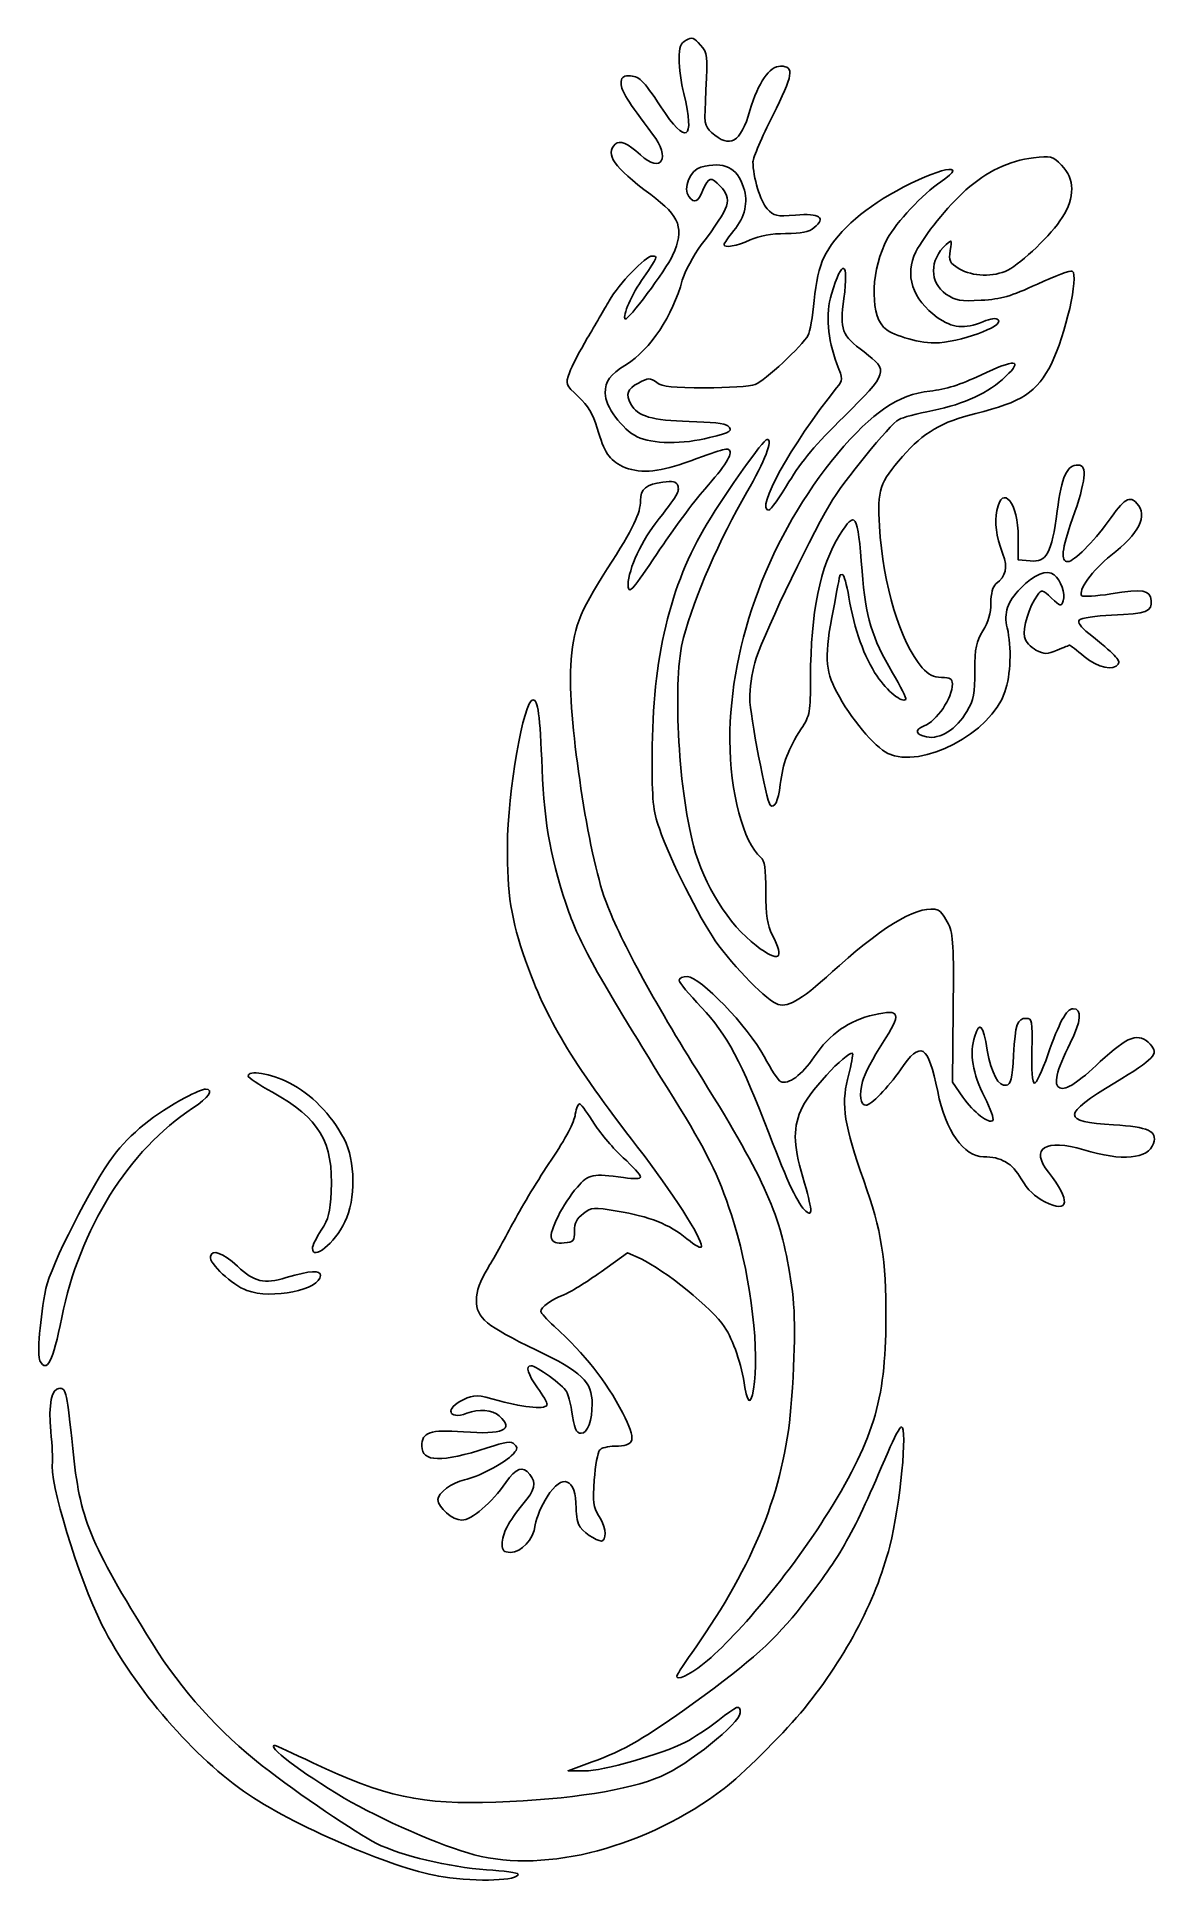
# Model space of a CAD drawing. Extents: x 8 to 101, y 2 to 154.
import ezdxf

# ---------------------------------------------------------------- set-up
doc = ezdxf.new("R2010")
doc.units = 0
doc.layers.get('0').update_dxf_attribs({"linetype": 'CONTINUOUS'})

msp = doc.modelspace()

# ---------------------------------------------------------------- linework, layer by layer
at = {"color": 7}
for points in [[(70.238877, 117.529935)], [(31.032487, 54.498629)], [(25.639082, 51.029814)], [(8.607287, 45.240385)], [(46.642904, 30.164429)], [(61.092345, 19.50181)], [(44.344196, 4.61744)], [(41.790498, 2.792632)]]:
    msp.add_lwpolyline(points, close=True, dxfattribs=at)
for points in [[(89.108518, 112.97688), (89.108518, 111.11379), (90.084764, 111.032623)], [(83.75283, 74.164089), (83.688801, 68.170642), (84.54658, 66.933974)], [(58.083357, 53.619053), (56.956103, 54.123299), (54.776066, 52.563334)], [(53.421807, 11.512971), (52.066862, 11.527761), (54.051237, 12.246946)]]:
    msp.add_lwpolyline(points, dxfattribs=at)
for points in [[(61.19912, 152.313334), (61.19576, 153.327767), (61.303022, 153.618614), (61.773319, 153.870309)], [(61.773319, 153.870309), (62.274154, 154.138349), (62.433737, 154.084391), (62.964248, 153.467636)], [(62.964248, 153.467636), (63.550406, 152.786187), (63.569755, 152.627637), (63.412574, 149.793994)], [(61.58657, 149.478372), (61.375745, 150.351497), (61.201393, 151.62723), (61.19912, 152.313334)], [(56.432487, 150.301012), (56.432487, 150.781821), (56.575309, 150.932608), (57.0278, 150.929529)], [(59.024303, 146.146964), (56.951547, 148.873556), (56.432487, 149.705479), (56.432487, 150.301012)], [(57.0278, 150.929529), (57.929304, 150.923393), (58.209892, 150.65633), (59.693958, 148.391862)], [(67.033378, 148.098351), (67.715831, 150.409538), (68.630102, 151.72733), (69.551132, 151.72733)], [(69.551132, 151.72733), (70.708827, 151.72733), (70.593728, 151.006412), (68.902913, 147.667252)], [(59.693958, 148.391862), (61.805473, 145.170002), (62.52687, 145.58414), (61.58657, 149.478372)], [(63.412574, 149.793994), (63.252747, 146.912605), (63.265256, 146.81751), (63.875293, 146.276652)], [(63.875293, 146.276652), (65.400783, 144.924153), (66.238842, 145.407577), (67.033378, 148.098351)], [(68.902913, 147.667252), (68.007275, 145.898472), (67.275813, 144.189258), (67.277443, 143.868999)], [(58.019987, 144.441171), (59.753151, 142.85091), (60.528655, 144.168075), (59.024303, 146.146964)], [(58.860981, 141.177569), (55.785472, 143.484716), (55.095063, 144.463239), (55.943855, 145.31203)], [(55.943855, 145.31203), (56.303122, 145.671298), (56.996134, 145.380605), (58.019987, 144.441171)], [(84.798008, 141.546867), (86.490672, 143.076814), (88.328836, 143.952987), (90.35629, 144.196256)], [(90.35629, 144.196256), (91.796666, 144.369083), (91.906841, 144.339515), (92.671395, 143.574961)], [(62.996752, 143.437172), (62.123722, 143.218055), (61.473223, 141.632864), (61.997235, 141.001466)], [(66.505029, 141.749777), (65.958027, 143.407211), (64.901694, 143.915281), (62.996752, 143.437172)], [(63.16231, 141.540872), (63.617647, 142.630643), (63.817958, 142.674701), (64.588451, 141.854549)], [(67.277443, 143.868999), (67.284005, 142.580391), (67.879576, 140.616561), (68.450733, 140.000275)], [(79.054362, 141.463281), (82.491186, 143.367694), (85.257907, 143.937837), (82.739738, 142.222734)], [(92.671395, 143.574961), (93.765825, 142.48053), (93.783587, 140.937022), (92.720843, 139.277568)], [(60.66753, 136.170963), (61.662281, 138.362766), (61.309343, 139.340888), (58.860981, 141.177569)], [(61.997235, 141.001466), (62.486559, 140.411869), (62.739516, 140.528984), (63.16231, 141.540872)], [(64.588451, 141.854549), (65.60593, 140.77149), (65.424246, 140.209068), (63.029272, 137.027967)], [(65.687038, 138.186694), (66.644234, 139.377798), (66.908275, 140.527928), (66.505029, 141.749777)], [(73.10583, 135.994113), (74.038042, 137.919803), (76.129049, 139.842308), (79.054362, 141.463281)], [(82.739738, 142.222734), (81.217463, 141.185925), (79.091933, 138.920322), (78.332581, 137.525143)], [(80.680396, 136.460782), (81.383968, 137.829054), (83.29132, 140.185017), (84.798008, 141.546867)], [(68.450733, 140.000275), (69.007075, 139.399972), (69.196638, 139.357999), (70.778031, 139.484938)], [(70.778031, 139.484938), (72.762906, 139.644265), (73.325075, 139.268951), (72.320274, 138.455315)], [(64.899154, 137.058471), (64.899154, 137.139764), (65.253701, 137.647465), (65.687038, 138.186694)], [(72.320274, 138.455315), (71.874287, 138.094177), (71.267537, 137.967502), (69.963072, 137.963187)], [(92.720843, 139.277568), (91.833724, 137.892347), (89.427465, 135.570091), (88.246424, 134.959351)], [(63.029272, 137.027967), (62.362958, 136.142946), (61.661667, 134.836717), (61.466024, 134.116256)], [(67.053074, 137.43402), (65.944877, 136.931164), (64.899154, 136.748834), (64.899154, 137.058471)], [(69.963072, 137.963187), (68.788531, 137.959298), (67.824257, 137.783953), (67.053074, 137.43402)], [(78.332581, 137.525143), (77.020589, 135.11458), (76.86475, 131.546129), (78.01592, 130.2741)], [(83.167881, 137.054248), (81.792752, 135.809772), (81.786952, 133.921034), (83.155393, 132.991322)], [(83.508498, 136.559832), (83.655273, 137.464299), (83.642105, 137.483413), (83.167881, 137.054248)], [(55.454227, 132.442981), (56.233584, 133.814211), (58.449456, 136.116914), (58.989621, 136.116914)], [(56.765119, 130.93359), (56.96753, 130.731175), (60.117109, 134.958184), (60.66753, 136.170963)], [(58.989621, 136.116914), (59.490337, 136.116914), (59.46185, 136.04563), (58.295995, 134.381319)], [(72.310609, 132.446018), (72.450777, 133.9403), (72.7432, 135.245016), (73.10583, 135.994113)], [(74.7591, 132.613277), (75.174348, 135.75847), (74.618678, 135.957063), (73.73334, 132.979882)], [(82.438565, 131.064532), (80.398493, 132.542353), (79.726332, 134.605376), (80.680396, 136.460782)], [(84.2478, 135.075191), (83.437902, 135.568948), (83.36987, 135.705571), (83.508498, 136.559832)], [(58.295995, 134.381319), (57.292621, 132.948952), (56.510711, 131.187994), (56.765119, 130.93359)], [(61.466024, 134.116256), (60.677272, 131.211696), (58.828593, 128.430568), (56.864446, 127.193707)], [(88.246424, 134.959351), (87.093041, 134.362914), (85.332467, 134.413918), (84.2478, 135.075191)], [(86.06581, 132.477282), (87.72538, 132.573542), (88.480987, 132.791485), (90.682143, 133.808789)], [(90.682143, 133.808789), (92.129721, 134.477815), (93.421562, 134.958785), (93.552904, 134.877611)], [(93.552904, 134.877611), (94.110805, 134.532811), (92.990607, 129.582214), (91.827726, 127.253373)], [(53.645996, 129.350445), (54.258882, 130.379867), (55.072587, 131.771509), (55.454227, 132.442981)], [(71.820262, 129.59407), (71.968021, 129.86281), (72.188679, 131.146188), (72.310609, 132.446018)], [(73.73334, 132.979882), (73.241725, 131.3267), (73.400658, 129.321187), (74.187158, 127.253373)], [(76.423742, 128.221108), (74.556054, 129.630461), (74.414576, 130.003751), (74.7591, 132.613277)], [(83.155393, 132.991322), (83.977313, 132.432919), (84.30455, 132.375121), (86.06581, 132.477282)], [(82.229362, 128.973165), (84.211171, 128.973165), (87.980978, 130.338841), (87.453957, 130.865861)], [(86.200618, 130.711054), (84.711175, 130.088725), (83.647687, 130.18865), (82.438565, 131.064532)], [(87.453957, 130.865861), (87.283457, 131.036362), (86.851493, 130.983008), (86.200618, 130.711054)], [(52.182244, 126.512489), (52.374419, 127.043942), (53.033107, 128.32102), (53.645996, 129.350445)], [(67.461617, 125.547956), (68.229083, 125.835391), (71.34298, 128.726012), (71.820262, 129.59407)], [(78.01592, 130.2741), (78.586505, 129.643611), (80.757935, 128.973165), (82.229362, 128.973165)], [(74.769774, 122.922448), (78.40649, 126.487798), (78.4664, 126.679727), (76.423742, 128.221108)], [(88.08584, 126.221985), (89.557831, 127.625311), (88.843916, 127.662006), (86.035491, 126.327374)], [(52.915786, 124.546445), (51.841313, 125.538391), (51.835571, 125.55378), (52.182244, 126.512489)], [(56.864446, 127.193707), (55.460741, 126.309768), (55.128337, 125.859228), (55.117984, 124.826546)], [(57.851241, 125.664746), (58.682689, 126.112508), (58.781646, 126.115231), (59.365322, 125.70641)], [(74.187158, 127.253373), (74.685334, 125.943601), (74.685075, 125.923884), (74.160991, 125.268998)], [(86.035491, 126.327374), (84.338517, 125.520932), (83.161476, 125.150301), (81.834897, 125.004679)], [(82.064577, 123.410258), (84.740393, 123.958474), (86.643991, 124.84739), (88.08584, 126.221985)], [(91.827726, 127.253373), (90.663792, 124.922426), (89.387902, 124.083471), (85.603839, 123.160896)], [(54.459534, 121.960439), (54.112147, 123.15626), (53.732195, 123.792739), (52.915786, 124.546445)], [(55.117984, 124.826546), (55.107321, 123.762542), (56.500898, 121.869689), (57.762558, 121.234512)], [(57.234079, 123.931426), (56.781552, 124.776984), (56.918863, 125.162625), (57.851241, 125.664746)], [(59.365322, 125.70641), (59.866641, 125.355271), (60.653218, 125.268998), (63.353302, 125.268998)], [(63.353302, 125.268998), (65.203218, 125.268998), (67.051962, 125.39453), (67.461617, 125.547956)], [(74.160991, 125.268998), (70.374378, 120.537412), (67.426665, 115.214831), (68.592864, 115.214831)], [(81.834897, 125.004679), (79.215554, 124.717149), (77.123795, 123.297159), (74.234334, 119.84504)], [(62.03551, 122.50896), (58.994201, 122.572836), (57.766524, 122.936545), (57.234079, 123.931426)], [(79.298109, 122.68028), (79.551115, 122.821867), (80.796024, 123.150357), (82.064577, 123.410258)], [(85.603839, 123.160896), (82.791125, 122.475143), (81.31797, 121.61043), (79.582444, 119.626462)], [(56.554113, 118.8095), (55.453359, 119.331843), (55.044443, 119.946986), (54.459534, 121.960439)], [(65.22021, 122.143359), (65.035517, 122.328051), (63.778527, 122.472355), (62.03551, 122.50896)], [(63.708021, 121.178942), (65.510601, 121.648453), (65.635476, 121.728092), (65.22021, 122.143359)], [(70.238866, 117.529935), (71.278176, 119.258588), (72.425922, 120.624595), (74.769774, 122.922448)], [(73.596561, 115.676699), (74.70081, 117.55759), (78.513837, 122.241379), (79.298109, 122.68028)], [(57.762558, 121.234512), (58.924174, 120.649701), (61.580802, 120.62487), (63.708021, 121.178942)], [(65.338783, 120.155065), (65.159038, 120.33481), (64.80329, 120.232556), (61.591862, 119.078097)], [(63.308135, 116.934623), (65.011263, 118.868224), (65.63555, 119.858295), (65.338783, 120.155065)], [(68.437956, 121.032132), (68.147406, 121.027687), (65.133569, 116.802038), (63.510255, 114.123065)], [(66.780611, 116.690124), (68.252028, 119.216109), (68.948178, 121.039919), (68.437956, 121.032132)], [(61.591862, 119.078097), (59.441501, 118.305075), (57.801391, 118.21763), (56.554113, 118.8095)], [(74.234334, 119.84504), (68.703171, 113.236804), (65.362577, 104.35504), (65.377534, 96.297123)], [(79.582444, 119.626462), (77.710993, 117.487115), (77.501731, 116.856685), (77.684572, 113.908856)], [(92.305881, 115.11607), (92.689823, 118.039317), (93.091953, 118.918998), (94.044328, 118.918998)], [(94.044328, 118.918998), (94.804241, 118.918998), (94.663932, 117.604675), (93.574095, 114.514125)], [(58.019987, 116.008497), (58.019987, 116.933493), (58.515705, 117.341878), (59.856878, 117.521765)], [(61.086971, 117.231356), (61.263813, 116.770512), (61.092236, 116.47914), (59.239634, 114.094112)], [(59.385377, 111.642956), (60.645664, 113.534727), (62.410906, 115.915977), (63.308135, 116.934623)], [(59.856878, 117.521765), (60.686471, 117.633038), (60.957373, 117.569081), (61.086971, 117.231356)], [(68.592864, 115.214831), (68.732628, 115.214831), (69.473334, 116.256628), (70.238877, 117.529935)], [(87.349248, 115.195048), (87.806321, 117.429619), (89.108518, 115.787749), (89.108518, 112.97688)], [(55.290974, 110.388159), (57.479057, 113.810471), (58.019987, 114.924504), (58.019987, 116.008497)], [(61.561991, 104.725057), (62.454377, 108.063895), (64.536405, 112.837492), (66.780611, 116.690124)], [(67.417826, 102.65768), (67.83175, 104.281388), (71.735146, 112.506106), (73.596561, 115.676699)], [(96.497637, 114.275661), (97.84755, 116.167395), (98.27269, 116.435082), (98.873252, 115.771467)], [(98.873252, 115.771467), (99.788639, 114.759975), (99.051803, 113.287784), (96.724261, 111.477793)], [(59.239634, 114.094112), (57.947708, 112.430896), (56.89019, 109.955465), (57.014589, 108.885747)], [(63.510255, 114.123065), (60.444322, 109.063332), (59.002247, 103.005035), (58.983682, 95.106498)], [(76.259727, 110.187692), (75.873742, 115.021032), (75.731775, 115.249344), (74.408834, 113.164313)], [(77.684572, 113.908856), (77.991105, 108.96681), (79.355363, 104.456283), (81.210409, 102.251687)], [(87.836335, 111.605856), (87.271119, 113.169978), (87.137071, 114.157744), (87.349248, 115.195048)], [(90.084764, 111.032623), (91.456759, 110.918551), (91.8494, 111.640411), (92.305881, 115.11607)], [(93.574095, 114.514125), (92.675538, 111.966018), (92.56907, 110.981498), (93.19206, 110.981498)], [(93.19206, 110.981498), (93.679706, 110.981498), (95.297223, 112.593432), (96.497637, 114.275661)], [(74.408834, 113.164313), (72.810579, 110.645369), (72.017004, 106.765288), (72.014294, 101.456501)], [(57.014589, 108.885747), (57.081314, 108.31199), (57.458684, 108.75087), (59.385377, 111.642956)], [(87.270881, 109.141403), (88.111849, 109.839345), (88.252758, 110.453482), (87.836335, 111.605856)], [(96.724261, 111.477793), (95.242724, 110.325691), (93.965027, 108.550345), (94.344387, 108.170985)], [(52.283611, 102.38254), (52.476815, 105.501559), (52.918609, 106.677611), (55.290974, 110.388159)], [(73.894185, 107.069514), (74.184788, 108.566262), (74.422913, 109.820641), (74.423352, 109.857021)], [(74.423352, 109.857021), (74.423881, 109.893402), (74.51898, 109.923167), (74.634881, 109.923167)], [(74.634881, 109.923167), (74.750782, 109.923167), (74.989447, 109.084372), (75.165249, 108.059175)], [(78.758328, 101.835445), (77.047315, 104.758368), (76.564389, 106.372684), (76.259727, 110.187692)], [(92.046748, 109.900093), (91.483677, 110.3674), (90.39551, 109.925361), (89.291784, 108.780977)], [(92.793714, 107.746694), (92.992059, 108.371624), (92.629683, 109.4163), (92.046748, 109.900093)], [(75.165249, 108.059175), (75.624439, 105.381388), (76.434992, 103.111747), (77.4841, 101.566147)], [(86.851302, 107.575665), (86.856541, 108.351995), (87.010076, 108.924955), (87.270881, 109.141403)], [(89.291784, 108.780977), (88.19248, 107.641173), (87.904188, 106.784878), (88.196103, 105.526586)], [(89.609964, 104.78008), (89.437064, 105.46897), (90.010316, 107.312198), (90.681754, 108.22631)], [(90.681754, 108.22631), (91.041662, 108.716294), (91.078876, 108.708394), (91.84128, 107.980078)], [(91.84128, 107.980078), (92.58232, 107.272172), (92.638719, 107.25835), (92.793714, 107.746694)], [(94.344387, 108.170985), (94.44645, 108.068922), (95.512792, 108.138264), (96.714035, 108.325076)], [(96.714035, 108.325076), (99.439164, 108.748875), (99.932797, 108.666695), (100.036905, 107.77189)], [(100.036905, 107.77189), (100.142215, 106.866746), (99.732743, 106.716124), (96.783639, 106.575196)], [(74.166426, 100.252845), (73.196593, 102.096528), (73.150881, 103.241105), (73.894185, 107.069514)], [(86.191198, 105.292956), (86.631679, 106.008114), (86.845722, 106.748305), (86.851302, 107.575665)], [(96.783639, 106.575196), (95.475158, 106.51267), (94.284533, 106.335613), (94.137805, 106.181739)], [(62.389816, 87.592416), (61.083127, 92.60913), (60.660648, 101.352723), (61.561991, 104.725057)], [(85.537998, 102.008911), (85.539056, 103.910056), (85.634409, 104.388954), (86.191198, 105.292956)], [(88.196103, 105.526586), (88.568607, 103.920914), (88.488607, 101.672673), (88.00887, 100.264722)], [(90.5641, 103.705271), (90.131051, 103.929209), (89.702301, 104.412185), (89.609964, 104.78008)], [(94.137805, 106.181739), (93.955039, 105.99007), (94.198747, 105.639441), (94.911722, 105.068296)], [(94.911722, 105.068296), (97.043415, 103.360649), (97.525186, 102.862018), (97.337229, 102.5579)], [(92.312371, 103.700456), (91.450491, 103.340339), (91.26883, 103.340839), (90.5641, 103.705271)], [(93.349141, 104.102331), (93.307921, 104.102331), (92.841374, 103.921489), (92.312371, 103.700456)], [(94.532487, 103.17629), (93.922869, 103.685613), (93.39036, 104.102331), (93.349141, 104.102331)], [(55.016228, 83.47497), (53.583896, 87.696471), (52.03693, 98.400267), (52.283611, 102.38254)], [(67.01582, 99.722842), (67.01582, 100.469684), (67.196721, 101.790362), (67.417826, 102.65768)], [(79.841614, 99.642017), (79.911242, 99.711642), (79.423763, 100.698686), (78.758328, 101.835445)], [(81.210409, 102.251687), (81.713324, 101.654007), (82.103682, 101.456498), (82.782037, 101.456498)], [(84.877526, 98.6585), (85.438155, 99.615138), (85.536847, 100.115777), (85.537998, 102.008911)], [(97.337229, 102.5579), (96.959965, 101.947469), (95.660313, 102.234018), (94.532487, 103.17629)], [(72.014294, 101.456501), (72.012707, 98.552931), (71.977716, 98.359198), (71.246852, 97.219918)], [(78.369343, 95.206473), (77.293515, 95.718826), (75.279266, 98.137297), (74.166426, 100.252845)], [(77.4841, 101.566147), (78.324485, 100.328045), (79.537565, 99.337966), (79.841614, 99.642017)], [(88.00887, 100.264722), (86.852038, 96.869599), (81.154696, 93.879974), (78.369343, 95.206473)], [(83.68456, 100.914192), (83.68456, 99.770549), (82.401728, 97.858712), (81.369456, 97.463933)], [(82.782037, 101.456498), (83.515459, 101.456498), (83.68456, 101.35489), (83.68456, 100.914192)], [(47.069917, 87.565873), (47.102218, 92.050436), (48.419319, 99.604415), (49.168942, 99.604415)], [(49.168942, 99.604415), (49.600765, 99.604415), (49.751088, 98.477255), (49.927592, 93.915873)], [(68.69471, 90.958167), (68.393117, 91.259758), (67.01582, 98.449961), (67.01582, 99.722842)], [(81.568557, 96.561561), (82.643403, 96.325484), (84.022435, 97.199394), (84.877526, 98.6585)], [(71.246852, 97.219918), (70.166738, 95.536229), (69.741751, 94.41016), (69.52425, 92.655607)], [(81.369456, 97.463933), (80.542596, 97.147711), (80.626262, 96.768523), (81.568557, 96.561561)], [(65.377534, 96.297123), (65.385445, 92.036318), (66.492408, 87.84277), (67.922524, 86.655881)], [(58.983682, 95.106498), (58.97458, 91.230294), (59.040861, 90.548071), (59.574994, 89.021081)], [(49.927592, 93.915873), (50.102532, 89.394866), (50.711304, 86.150728), (52.137236, 82.140729)], [(69.52425, 92.655607), (69.350337, 91.252664), (69.038436, 90.614442), (68.69471, 90.958167)], [(59.574994, 89.021081), (60.474558, 86.449395), (62.844913, 81.702947), (64.179312, 79.801297)], [(48.56254, 78.173165), (47.391323, 81.51754), (47.042178, 83.71463), (47.069917, 87.565873)], [(67.538513, 79.394635), (65.294745, 81.105753), (63.218195, 84.412048), (62.389816, 87.592416)], [(67.922524, 86.655881), (68.247167, 86.38645), (68.338737, 85.762275), (68.338737, 83.81877)], [(62.646478, 69.177331), (58.78018, 75.366176), (55.999811, 80.576055), (55.016228, 83.47497)], [(68.338737, 83.81877), (68.338737, 81.849225), (68.449627, 81.109725), (68.867904, 80.289831)], [(52.137236, 82.140729), (53.110551, 79.403575), (54.577374, 76.801088), (60.785851, 66.796081)], [(74.393113, 77.757136), (78.205388, 81.194497), (81.129061, 82.834573), (82.503899, 82.306999)], [(82.503899, 82.306999), (82.729848, 82.220295), (83.117698, 81.701196), (83.365787, 81.153447)], [(83.365787, 81.153447), (83.755132, 80.293829), (83.808099, 79.337345), (83.75283, 74.164089)], [(64.179312, 79.801297), (65.718603, 77.607655), (68.522646, 74.76391), (69.351493, 74.555884)], [(68.867904, 80.289831), (69.914233, 78.238858), (69.45743, 77.931251), (67.538513, 79.394635)], [(57.774573, 62.827331), (52.325167, 69.911476), (50.238475, 73.387588), (48.56254, 78.173165)], [(69.351493, 74.555884), (70.294352, 74.319241), (71.260925, 74.932982), (74.393113, 77.757136)], [(61.883078, 76.850248), (61.504629, 76.850248), (61.194987, 76.71525), (61.194987, 76.550255)], [(61.194987, 76.550255), (61.194987, 76.385259), (62.023342, 75.37822), (63.035773, 74.312391)], [(68.202543, 70.262806), (66.852088, 72.752061), (62.920615, 76.850248), (61.883078, 76.850248)], [(63.035773, 74.312391), (65.122952, 72.115138), (66.369933, 69.787455), (68.610168, 63.906934)], [(77.244927, 73.707921), (75.18441, 73.246798), (73.593269, 72.129063), (72.312469, 70.243002)], [(77.925171, 71.371952), (79.540195, 73.850709), (79.438804, 74.198887), (77.244927, 73.707921)], [(85.534339, 71.94844), (85.945874, 73.19541), (86.195379, 72.914081), (86.55725, 70.795057)], [(88.716033, 70.37061), (88.865416, 72.970456), (89.01874, 73.410665), (89.774882, 73.410665)], [(89.774882, 73.410665), (90.239024, 73.410665), (90.273449, 73.207658), (90.222287, 70.772298)], [(91.537912, 70.415923), (92.4579, 73.070498), (93.080792, 74.204415), (93.619045, 74.204415)], [(93.619045, 74.204415), (94.367924, 74.204415), (94.282342, 73.161477), (93.387101, 71.37781)], [(76.293991, 68.213478), (76.452103, 68.816358), (77.186134, 70.23767), (77.925171, 71.371952)], [(82.474178, 67.384607), (81.678902, 71.299983), (81.101388, 71.637694), (79.408499, 69.177331)], [(86.341029, 66.907439), (85.341688, 68.876299), (85.073514, 70.552125), (85.534339, 71.94844)], [(93.387101, 71.37781), (92.225559, 69.063568), (91.957464, 67.912165), (92.529083, 67.692812)], [(95.855404, 69.850156), (98.089503, 71.956581), (99.05388, 72.291321), (99.97046, 71.278509)], [(69.545981, 68.208303), (69.387027, 68.269297), (68.78248, 69.193825), (68.202543, 70.262806)], [(72.312469, 70.243002), (71.283817, 68.728241), (70.223422, 67.948342), (69.545981, 68.208303)], [(71.354402, 66.134623), (72.04556, 67.587699), (75.482487, 71.178753), (75.482487, 70.447829)], [(75.482487, 70.447829), (75.482487, 70.209124), (75.293831, 69.277423), (75.063252, 68.377385)], [(86.55725, 70.795057), (86.885693, 68.871783), (87.479944, 67.782673), (88.133044, 67.907032)], [(88.133044, 67.907032), (88.499712, 67.976851), (88.603751, 68.416501), (88.716033, 70.37061)], [(90.222287, 70.772298), (90.189061, 69.190587), (90.272828, 68.104451), (90.431445, 68.060319)], [(90.431445, 68.060319), (90.576966, 68.019832), (91.074878, 69.079853), (91.537912, 70.415923)], [(92.529083, 67.692812), (93.057557, 67.49002), (94.001609, 68.1023), (95.855404, 69.850156)], [(99.97046, 71.278509), (100.692905, 70.480219), (100.329167, 70.085813), (97.054167, 68.116349)], [(25.74082, 68.67208), (25.74082, 69.184999), (27.583553, 68.875185), (29.130453, 68.102192)], [(27.740356, 67.334003), (26.640613, 67.937576), (25.74082, 68.539712), (25.74082, 68.67208)], [(70.291934, 52.528102), (69.425656, 57.575387), (68.125004, 60.40777), (62.646478, 69.177331)], [(75.063252, 68.377385), (74.526053, 66.28049), (74.800825, 64.566787), (76.394606, 60.074016)], [(79.408499, 69.177331), (78.395396, 67.704933), (76.990416, 66.266915), (76.564953, 66.266915)], [(14.656236, 62.10331), (16.008045, 63.905225), (18.074248, 65.576691), (20.579338, 66.894837)], [(20.579338, 66.894837), (21.305786, 67.277083), (22.049927, 67.589831), (22.232984, 67.589831)], [(22.232984, 67.589831), (22.971368, 67.589831), (22.488305, 66.869371), (21.176757, 66.014534)], [(32.580609, 59.142471), (32.767548, 63.251726), (31.610451, 65.20997), (27.740356, 67.334003)], [(29.130453, 68.102192), (30.934536, 67.200679), (32.554227, 65.542689), (33.637281, 63.48879)], [(60.785851, 66.796081), (63.473976, 62.464148), (64.400835, 60.591502), (65.509259, 57.252809)], [(76.564953, 66.266915), (76.125747, 66.266915), (76.007074, 67.119458), (76.293991, 68.213478)], [(86.251119, 62.032105), (84.6259, 62.037132), (83.129647, 64.157564), (82.474178, 67.384607)], [(84.54658, 66.933974), (85.423309, 65.669988), (86.692086, 64.68832), (87.022271, 65.018505)], [(87.022271, 65.018505), (87.123521, 65.119755), (86.816962, 65.969774), (86.341029, 66.907439)], [(97.054167, 68.116349), (92.659512, 65.473564), (92.641394, 64.910105), (96.942828, 64.65402)], [(21.176757, 66.014534), (15.939412, 62.600948), (11.855822, 56.075225), (10.407215, 48.804415)], [(50.673151, 61.75303), (51.880812, 63.551856), (52.574455, 64.864885), (52.66204, 65.517879)], [(52.66204, 65.517879), (52.736009, 66.069361), (52.910126, 66.450366), (53.048964, 66.364559)], [(53.048964, 66.364559), (53.187801, 66.278752), (53.725913, 65.537069), (54.244769, 64.716377)], [(71.381445, 60.339391), (70.558186, 63.180285), (70.55227, 64.448232), (71.354402, 66.134623)], [(54.244769, 64.716377), (54.763622, 63.895682), (55.825305, 62.649137), (56.604064, 61.946271)], [(68.610168, 63.906934), (70.128963, 59.920166), (71.009992, 58.06353), (71.625389, 57.552794)], [(96.942828, 64.65402), (99.825294, 64.482414), (100.554449, 64.142424), (100.230302, 63.121138)], [(33.637281, 63.48879), (34.581327, 61.698508), (34.612712, 58.539817), (33.705083, 56.664905)], [(63.04707, 54.665054), (63.04707, 55.386123), (60.680928, 59.049116), (57.774573, 62.827331)], [(94.501168, 62.590415), (91.344779, 63.549141), (90.029144, 62.721897), (91.585357, 60.75702)], [(100.230302, 63.121138), (99.824013, 61.841033), (97.635732, 61.63832), (94.501168, 62.590415)], [(9.10487, 51.185665), (9.483602, 53.042981), (12.900688, 59.763223), (14.656236, 62.10331)], [(47.628027, 56.737975), (48.282924, 57.977069), (49.65323, 60.233843), (50.673151, 61.75303)], [(56.604064, 61.946271), (57.38282, 61.243408), (58.019987, 60.542215), (58.019987, 60.388063)], [(89.355306, 60.211989), (88.606543, 61.494046), (87.696529, 62.027626), (86.251119, 62.032105)], [(91.585357, 60.75702), (93.449286, 58.403617), (93.315893, 57.313605), (91.28791, 58.32643)], [(52.82723, 59.538489), (51.640333, 58.16545), (50.483273, 55.870599), (50.697029, 55.313559)], [(56.630925, 60.312239), (54.130829, 60.680214), (53.746612, 60.602056), (52.82723, 59.538489)], [(58.019987, 60.388063), (58.019987, 60.200384), (57.561088, 60.175333), (56.630925, 60.312239)], [(71.625389, 57.552794), (72.225252, 57.054951), (72.178511, 57.588883), (71.381445, 60.339391)], [(76.394606, 60.074016), (77.863745, 55.932604), (78.232442, 53.621202), (78.213342, 48.672123)], [(91.28791, 58.32643), (90.454684, 58.742564), (89.894021, 59.289577), (89.355306, 60.211989)], [(31.760091, 56.000637), (32.362762, 56.911314), (32.50365, 57.450781), (32.580609, 59.142471)], [(53.323561, 57.359264), (54.013735, 57.875517), (54.15639, 57.885819), (56.101686, 57.559922)], [(33.705083, 56.664905), (32.861295, 54.921875), (31.032487, 53.439531), (31.032487, 54.498629)], [(45.482449, 52.901517), (46.007618, 53.772475), (46.973128, 55.498881), (47.628027, 56.737975)], [(52.596029, 55.918595), (52.596029, 56.588213), (52.780131, 56.952777), (53.323561, 57.359264)], [(56.101686, 57.559922), (58.814682, 57.10541), (60.37322, 56.487938), (61.838911, 55.286915)], [(65.509259, 57.252809), (66.919679, 53.004466), (67.787774, 46.744451), (67.413579, 43.520371)], [(31.032487, 54.498629), (31.032487, 54.72003), (31.359909, 55.395934), (31.760091, 56.000637)], [(50.697029, 55.313559), (50.824183, 54.9822), (51.110224, 54.878933), (51.734313, 54.939078)], [(51.734313, 54.939078), (52.520988, 55.014892), (52.596029, 55.100191), (52.596029, 55.918595)], [(61.838911, 55.286915), (62.572945, 54.68543), (63.04707, 54.441389), (63.04707, 54.665054)], [(25.639082, 51.029814), (24.419766, 51.483657), (22.515546, 53.255778), (22.633931, 53.826495)], [(22.633931, 53.826495), (22.76549, 54.460717), (23.647672, 54.141796), (24.864583, 53.020087)], [(64.914105, 48.076768), (64.060128, 49.423349), (59.878947, 52.815847), (58.083357, 53.619053)], [(24.864583, 53.020087), (26.285679, 51.710167), (27.014564, 51.539833), (28.873527, 52.083237)], [(31.693945, 52.258828), (31.693945, 51.091656), (27.668273, 50.274527), (25.639082, 51.029814)], [(28.873527, 52.083237), (30.916674, 52.680478), (31.693945, 52.728871), (31.693945, 52.258828)], [(44.526917, 50.216996), (44.527446, 51.011831), (44.793098, 51.758271), (45.482449, 52.901517)], [(54.776066, 52.563334), (53.577045, 51.705351), (52.17931, 50.84618), (51.669987, 50.654066)], [(70.455684, 42.05754), (70.818883, 47.303489), (70.781812, 49.673857), (70.291934, 52.528102)], [(8.607287, 45.240385), (8.362243, 45.678254), (8.627077, 48.842541), (9.10487, 51.185665)], [(49.468193, 46.125654), (45.280794, 48.134402), (44.526017, 48.759356), (44.526917, 50.216996)], [(51.669987, 50.654066), (50.680387, 50.28079), (49.817904, 49.651732), (49.817904, 49.303239)], [(10.407215, 48.804415), (9.682387, 45.166362), (9.192055, 44.195463), (8.607287, 45.240385)], [(49.817904, 49.303239), (49.817904, 49.186137), (50.311711, 48.639042), (50.915252, 48.087476)], [(78.213342, 48.672123), (78.187174, 41.89335), (77.18688, 38.655858), (73.144891, 32.267956)], [(50.915252, 48.087476), (53.526759, 45.700852), (55.136222, 43.663965), (56.563691, 40.938982)], [(66.618768, 43.049727), (66.297813, 45.066167), (65.693859, 46.847223), (64.914105, 48.076768)], [(54.051237, 41.719061), (54.051237, 43.50472), (53.17453, 44.347675), (49.468193, 46.125654)], [(49.55332, 43.025571), (48.755911, 44.126362), (48.543353, 44.835665), (49.01089, 44.835665)], [(49.01089, 44.835665), (49.444473, 44.835665), (51.65974, 43.232522), (51.933819, 42.720403)], [(9.507251, 39.424941), (9.295801, 41.702583), (9.563565, 42.983581), (10.251106, 42.983581)], [(10.251106, 42.983581), (10.760056, 42.983581), (10.846913, 42.579401), (11.312432, 38.044699)], [(50.34707, 41.662956), (50.34707, 41.809736), (49.989883, 42.422913), (49.55332, 43.025571)], [(51.933819, 42.720403), (52.077681, 42.451592), (52.262704, 41.775761), (52.344981, 41.218556)], [(67.413579, 43.520371), (67.197012, 41.654405), (66.871535, 41.461674), (66.618768, 43.049727)], [(43.732487, 40.934058), (42.193583, 40.33905), (41.9169, 41.358135), (43.431873, 42.041292)], [(43.431873, 42.041292), (44.417499, 42.485747), (44.524888, 42.482442), (46.42531, 41.949182)], [(46.404914, 40.710556), (45.839258, 41.222467), (44.720425, 41.316037), (43.732487, 40.934058)], [(46.42531, 41.949182), (48.530719, 41.358405), (50.34707, 41.22584), (50.34707, 41.662956)], [(52.344981, 41.218556), (52.575812, 39.655292), (52.731771, 39.279415), (53.149574, 39.279415)], [(53.149574, 39.279415), (53.652113, 39.279415), (54.051237, 40.359333), (54.051237, 41.719061)], [(62.925002, 22.21379), (67.68297, 29.124428), (69.97918, 35.175063), (70.455684, 42.05754)], [(40.02832, 38.229601), (40.02832, 39.373172), (40.703693, 39.604151), (43.450703, 39.400065)], [(43.450703, 39.400065), (46.726396, 39.156698), (47.66287, 39.572121), (46.404914, 40.710556)], [(56.563691, 40.938982), (57.720156, 38.731333), (57.59618, 38.221081), (55.90332, 38.221081)], [(78.388686, 37.758047), (78.866868, 38.885834), (79.361093, 39.808568), (79.486964, 39.808568)], [(79.486964, 39.808568), (80.016956, 39.808568), (79.393275, 33.41071), (78.530678, 29.998763)], [(9.639082, 36.95373), (9.67533, 37.141449), (9.616011, 38.253495), (9.507251, 39.424941)], [(11.312432, 38.044699), (11.916155, 32.163755), (12.618489, 30.4438), (17.864592, 21.998993)], [(45.414086, 38.089853), (41.66848, 36.857916), (40.02832, 36.900477), (40.02832, 38.229601)], [(47.659107, 38.366713), (47.366992, 38.650685), (46.970635, 38.601806), (45.414086, 38.089853)], [(47.394524, 37.436549), (47.910435, 37.924124), (47.954615, 38.079445), (47.659107, 38.366713)], [(55.90332, 38.221081), (55.356874, 38.221081), (54.7922, 38.072253), (54.648492, 37.890352)], [(13.715444, 23.536706), (11.763017, 27.412887), (9.338023, 35.394561), (9.639082, 36.95373)], [(43.546474, 35.457262), (44.66485, 35.699004), (46.620213, 36.704767), (47.394524, 37.436549)], [(48.920424, 35.905977), (48.357906, 36.647004), (47.782504, 36.450167), (46.942584, 35.229385)], [(54.648492, 37.890352), (54.504783, 37.708451), (54.312219, 36.607123), (54.220576, 35.442956)], [(71.328314, 25.134538), (74.583909, 29.292492), (75.474235, 30.884339), (78.388686, 37.758047)], [(41.351237, 33.824228), (41.351237, 34.362663), (42.526217, 35.236729), (43.546474, 35.457262)], [(46.942584, 35.229385), (45.807704, 33.579893), (44.117908, 32.135665), (43.322822, 32.135665)], [(48.346553, 33.439261), (49.355272, 34.646616), (49.47752, 35.172094), (48.920424, 35.905977)], [(52.72832, 33.12967), (52.72832, 35.607614), (51.595806, 36.046479), (50.334349, 34.057368)], [(54.220576, 35.442956), (54.07555, 33.600705), (54.122148, 33.223383), (54.580015, 32.53254)], [(43.322822, 32.135665), (42.591228, 32.135665), (41.351237, 33.197652), (41.351237, 33.824228)], [(46.642904, 30.164429), (46.642904, 31.025314), (47.159653, 32.018634), (48.346553, 33.439261)], [(50.334349, 34.057368), (49.897199, 33.368054), (49.463957, 32.331467), (49.371591, 31.753839)], [(53.05905, 31.556166), (52.877148, 31.784996), (52.72832, 32.493072), (52.72832, 33.12967)], [(54.580015, 32.53254), (55.105877, 31.739102), (55.26654, 30.79333), (54.932255, 30.459042)], [(73.144891, 32.267956), (70.085249, 27.432545), (65.398946, 21.890601), (62.742543, 19.966313)], [(49.371591, 31.753839), (49.171733, 30.503992), (48.251107, 29.489831), (47.316387, 29.489831)], [(54.932255, 30.459042), (54.726869, 30.253657), (53.543475, 30.946765), (53.05905, 31.556166)], [(47.316387, 29.489831), (46.770896, 29.489831), (46.642904, 29.618035), (46.642904, 30.164429)], [(78.530678, 29.998763), (77.381388, 25.452816), (74.712946, 20.469222), (71.174671, 16.260651)], [(62.385612, 17.082937), (67.244045, 20.610105), (69.080155, 22.263253), (71.328314, 25.134538)], [(25.773628, 9.56786), (21.364706, 12.49271), (16.355162, 18.296033), (13.715444, 23.536706)], [(17.864592, 21.998993), (20.241894, 18.172179), (23.402448, 14.652802), (26.905889, 11.931216)], [(61.092345, 19.50181), (61.198588, 19.683711), (62.023284, 20.904102), (62.925002, 22.21379)], [(62.742543, 19.966313), (61.612854, 19.14797), (60.7426, 18.903008), (61.092345, 19.50181)], [(54.051237, 12.246946), (56.641095, 13.185571), (58.514856, 14.272816), (62.385612, 17.082937)], [(66.22207, 16.291452), (66.22207, 16.997701), (66.040759, 16.932987), (64.386455, 15.636266)], [(59.70651, 11.064994), (61.922067, 12.002262), (66.22207, 15.451511), (66.22207, 16.291452)], [(64.386455, 15.636266), (63.577033, 15.001804), (62.378997, 14.209525), (61.724154, 13.875644)], [(71.174671, 16.260651), (69.596569, 14.383591), (66.312767, 11.140324), (64.899154, 10.062596)], [(61.724154, 13.875644), (59.765454, 12.876977), (54.915049, 11.496654), (53.421807, 11.512971)], [(33.652182, 9.278684), (30.074378, 11.392871), (27.156137, 13.614831), (27.957248, 13.614831)], [(27.957248, 13.614831), (28.012115, 13.614831), (29.411099, 12.968393), (31.066102, 12.1783)], [(31.066102, 12.1783), (36.882443, 9.401598), (40.099803, 8.710266), (46.113737, 8.94493)], [(26.905889, 11.931216), (29.941486, 9.573067), (34.61693, 6.398046), (36.300616, 5.551403)], [(46.113737, 8.94493), (52.361052, 9.188701), (56.970806, 9.907683), (59.70651, 11.064994)], [(41.790498, 2.792632), (38.061969, 3.337444), (30.068258, 6.718832), (25.773628, 9.56786)], [(44.344196, 4.617453), (41.744527, 5.298845), (36.568653, 7.555288), (33.652182, 9.278684)], [(64.899154, 10.062596), (58.566397, 5.234551), (50.322118, 3.050582), (44.344196, 4.61744)], [(36.300616, 5.551403), (38.315069, 4.538432), (42.291775, 3.58838), (45.358672, 3.387394)], [(45.358672, 3.387394), (46.792602, 3.293422), (47.96582, 3.129259), (47.96582, 3.022584)], [(47.96582, 3.022584), (47.96582, 2.488721), (44.7021, 2.367187), (41.790498, 2.792632)]]:
    msp.add_open_spline(points, degree=3, dxfattribs=at)

doc.saveas('drawing.dxf')
